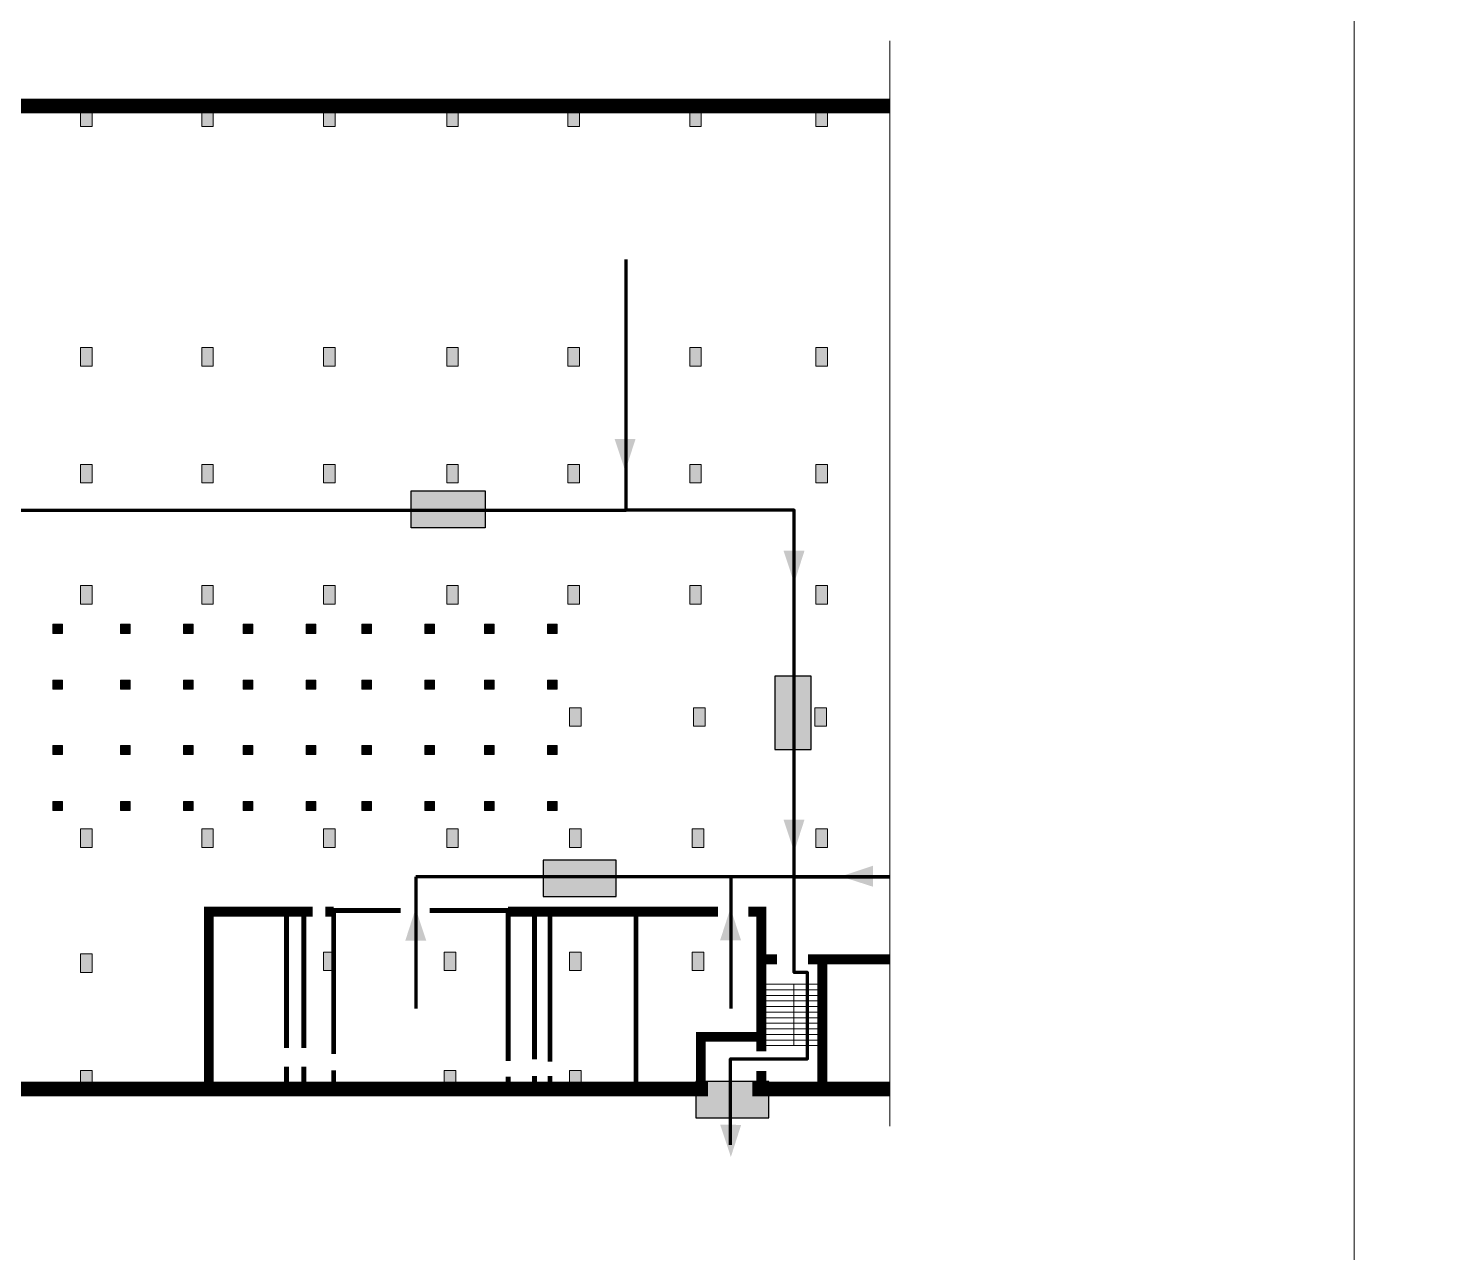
# Model space of a CAD drawing. Header units: millimetres. Extents: x 13810 to 67229, y 12374 to 21950.
# Drawn here: x 36929.9 to 37200, y 15038.9 to 15274.6 of the extents above; entities that cross this region are included whole.
import ezdxf

# ---------------------------------------------------------------- set-up
doc = ezdxf.new("R2010")
doc.units = ezdxf.units.MM
doc.layers.add('План_Штампы', color=7, linetype='Continuous')

# ---------------------------------------------------------------- blocks, each defined once
blk = doc.blocks.new('A$C7B4425F7')
at = {"true_color": 0xffffff}
blk.add_hatch(color=7, dxfattribs=at).paths.add_polyline_path([(0, 0), (-16, 0), (-16, -8), (0, -8)])
h = blk.add_hatch(color=126)
h.paths.add_polyline_path([(-0.2, -0.2), (-15.8, -0.2), (-15.8, -7.8), (-0.2, -7.8)])
h.paths.add_polyline_path([(-11.76, -2.03), (-11.76, -3.66), (-11.17, -3.66, -0.568275), (-11.17, -6.18), (-12.58, -6.18), (-12.58, -2.03)], flags=16)
h.paths.add_polyline_path([(-13.33, -4.12, -0.495768), (-13.59, -6.18), (-15.03, -6.18), (-15.03, -2.03), (-13.59, -2.03, -0.487973)], flags=16)
h.paths.add_polyline_path([(-10.25, -2.03), (-9.48, -2.03), (-9.48, -6.18), (-10.25, -6.18)], flags=16)
h.paths.add_polyline_path([(-13.84, -3.69), (-14.24, -3.69), (-14.24, -3.03), (-13.9, -3.03, -0.692621)], flags=0)
h.paths.add_polyline_path([(-9.15, -2.03), (-8.4, -2.03), (-8.04, -3.07), (-7.68, -2.03), (-6.93, -2.03), (-7.64, -4.1), (-6.93, -6.18), (-7.68, -6.18), (-8.04, -5.14), (-8.4, -6.18), (-9.15, -6.18), (-8.44, -4.1)], flags=16)
h.paths.add_polyline_path([(-11.76, -4.46), (-11.42, -4.46, -0.692621), (-11.36, -5.12), (-11.76, -5.12)], flags=0)
h.paths.add_polyline_path([(-13.9, -5.2), (-14.24, -5.2), (-14.24, -4.55), (-13.84, -4.55, -0.708038)], flags=0)
edge = h.paths.add_edge_path(flags=16)
edge.add_ellipse((-5.51, -4.08), major_axis=(0, 2.05), ratio=0.586184, start_angle=0, end_angle=360)
edge = h.paths.add_edge_path(flags=0)
edge.add_ellipse((-5.51, -4.08), major_axis=(0, 1.14), ratio=0.454828, start_angle=0, end_angle=360)
h.paths.add_polyline_path([(-4.13, -4.96, 0.377264), (-3.48, -4.52, 0.0555), (-3.16, -2.03), (-1.66, -2.03), (-1.66, -4.96), (-0.96, -4.96), (-0.96, -7.01), (-1.75, -7.01), (-1.75, -6.18), (-3.3, -6.18), (-3.3, -7.02), (-4.13, -7.02)], flags=16)
h.paths.add_polyline_path([(-2.73, -2.91), (-2.28, -2.91), (-2.28, -4.96), (-3.05, -4.96, 0.079136)], flags=0)
at = {"color": 126}
blk.add_lwpolyline([(-16, -8), (0, -8), (0, 0), (-16, 0)], close=True, dxfattribs=at)
blk = doc.blocks.new('A$C32E8229D')
at = {"true_color": 0xffffff}
blk.add_hatch(color=7, dxfattribs=at).paths.add_polyline_path([(0, 0), (0, -8), (16, -8), (16, 0)])
h = blk.add_hatch(color=126)
h.paths.add_polyline_path([(0.2, -0.2), (15.8, -0.2), (15.8, -7.8), (0.2, -7.8)])
h.paths.add_polyline_path([(13.49, -2.05), (12.08, -2.05), (11.37, -2.63, 0.162397), (11.29, -2.84), (11.29, -3.63), (10.35, -3.63), (10.35, -4.05), (11.68, -4.05), (11.68, -3.48), (12.26, -4.28), (11.29, -5.1), (11.29, -6.78), (11.85, -6.78), (11.85, -5.44), (12.8, -4.64), (12.8, -5.94), (14.46, -5.94), (14.46, -5.39), (13.45, -5.39), (13.45, -3.97), (12.46, -2.59), (13.15, -2.59), (13.69, -3.34), (14.18, -3)], flags=16)
h.paths.add_polyline_path([(10.74, -1.82, 1), (11.8, -1.82, 1)], flags=16)
h.paths.add_polyline_path([(9.39, -3.59), (5.99, -3.59), (6.56, -3.03), (5.91, -3.03), (5.1, -3.83), (5.91, -4.64), (6.56, -4.64), (5.99, -4.09), (9.39, -4.09)], flags=16)
h.paths.add_polyline_path([(4.29, -1.08), (1.72, -1.08), (1.72, -6.6), (4.29, -6.6)], flags=16)
at = {"color": 126}
blk.add_lwpolyline([(16, -8), (0, -8), (0, 0), (16, 0)], close=True, dxfattribs=at)

msp = doc.modelspace()

# ---------------------------------------------------------------- hatches: boundary and pattern name
at = {"lineweight": 0}
h = msp.add_hatch(color=256, dxfattribs=at)
h.dxf.hatch_style = 1
h.paths.add_polyline_path([(36942.18, 15259.26), (36939.95, 15259.26), (36939.95, 15255.69), (36942.18, 15255.69)])
h = msp.add_hatch(color=256, dxfattribs=at)
h.dxf.hatch_style = 1
h.paths.add_polyline_path([(36965.51, 15259.26), (36963.29, 15259.26), (36963.29, 15255.69), (36965.51, 15255.69)])
h = msp.add_hatch(color=256, dxfattribs=at)
h.dxf.hatch_style = 1
h.paths.add_polyline_path([(36988.95, 15259.26), (36986.72, 15259.26), (36986.72, 15255.69), (36988.95, 15255.69)])
h = msp.add_hatch(color=256, dxfattribs=at)
h.dxf.hatch_style = 1
h.paths.add_polyline_path([(37012.65, 15259.26), (37010.42, 15259.26), (37010.42, 15255.69), (37012.65, 15255.69)])
h = msp.add_hatch(color=256, dxfattribs=at)
h.dxf.hatch_style = 1
h.paths.add_polyline_path([(37035.98, 15259.26), (37033.76, 15259.26), (37033.76, 15255.69), (37035.98, 15255.69)])
h = msp.add_hatch(color=256, dxfattribs=at)
h.dxf.hatch_style = 1
h.paths.add_polyline_path([(37059.42, 15259.26), (37057.19, 15259.26), (37057.19, 15255.69), (37059.42, 15255.69)])
h = msp.add_hatch(color=256, dxfattribs=at)
h.dxf.hatch_style = 1
h.paths.add_polyline_path([(37083.7, 15259.26), (37081.48, 15259.26), (37081.48, 15255.69), (37083.7, 15255.69)])
h = msp.add_hatch(color=256, dxfattribs=at)
h.dxf.hatch_style = 1
h.paths.add_polyline_path([(36942.18, 15213.15), (36939.95, 15213.15), (36939.95, 15209.58), (36942.18, 15209.58)])
h = msp.add_hatch(color=256, dxfattribs=at)
h.dxf.hatch_style = 1
h.paths.add_polyline_path([(36965.51, 15213.15), (36963.29, 15213.15), (36963.29, 15209.58), (36965.51, 15209.58)])
h = msp.add_hatch(color=256, dxfattribs=at)
h.dxf.hatch_style = 1
h.paths.add_polyline_path([(36988.95, 15213.15), (36986.72, 15213.15), (36986.72, 15209.58), (36988.95, 15209.58)])
h = msp.add_hatch(color=256, dxfattribs=at)
h.dxf.hatch_style = 1
h.paths.add_polyline_path([(37012.65, 15213.15), (37010.42, 15213.15), (37010.42, 15209.58), (37012.65, 15209.58)])
h = msp.add_hatch(color=256, dxfattribs=at)
h.dxf.hatch_style = 1
h.paths.add_polyline_path([(37035.98, 15213.15), (37033.76, 15213.15), (37033.76, 15209.58), (37035.98, 15209.58)])
h = msp.add_hatch(color=256, dxfattribs=at)
h.dxf.hatch_style = 1
h.paths.add_polyline_path([(37059.42, 15213.15), (37057.19, 15213.15), (37057.19, 15209.58), (37059.42, 15209.58)])
h = msp.add_hatch(color=256, dxfattribs=at)
h.dxf.hatch_style = 1
h.paths.add_polyline_path([(37083.7, 15213.15), (37081.48, 15213.15), (37081.48, 15209.58), (37083.7, 15209.58)])
h = msp.add_hatch(color=256, dxfattribs=at)
h.dxf.hatch_style = 1
h.paths.add_polyline_path([(36942.18, 15190.68), (36939.95, 15190.68), (36939.95, 15187.11), (36942.18, 15187.11)])
h = msp.add_hatch(color=256, dxfattribs=at)
h.dxf.hatch_style = 1
h.paths.add_polyline_path([(36965.51, 15190.68), (36963.29, 15190.68), (36963.29, 15187.11), (36965.51, 15187.11)])
h = msp.add_hatch(color=256, dxfattribs=at)
h.dxf.hatch_style = 1
h.paths.add_polyline_path([(36988.95, 15190.68), (36986.72, 15190.68), (36986.72, 15187.11), (36988.95, 15187.11)])
h = msp.add_hatch(color=256, dxfattribs=at)
h.dxf.hatch_style = 1
h.paths.add_polyline_path([(37012.65, 15190.68), (37010.42, 15190.68), (37010.42, 15187.11), (37012.65, 15187.11)])
h = msp.add_hatch(color=256, dxfattribs=at)
h.dxf.hatch_style = 1
h.paths.add_polyline_path([(37035.98, 15190.68), (37033.76, 15190.68), (37033.76, 15187.11), (37035.98, 15187.11)])
h = msp.add_hatch(color=256, dxfattribs=at)
h.dxf.hatch_style = 1
h.paths.add_polyline_path([(37059.42, 15190.68), (37057.19, 15190.68), (37057.19, 15187.11), (37059.42, 15187.11)])
h = msp.add_hatch(color=256, dxfattribs=at)
h.dxf.hatch_style = 1
h.paths.add_polyline_path([(37083.7, 15190.68), (37081.48, 15190.68), (37081.48, 15187.11), (37083.7, 15187.11)])
h = msp.add_hatch(color=256, dxfattribs=at)
h.dxf.hatch_style = 1
h.paths.add_polyline_path([(36942.18, 15167.37), (36939.95, 15167.37), (36939.95, 15163.81), (36942.18, 15163.81)])
h = msp.add_hatch(color=256, dxfattribs=at)
h.dxf.hatch_style = 1
h.paths.add_polyline_path([(36965.51, 15167.37), (36963.29, 15167.37), (36963.29, 15163.81), (36965.51, 15163.81)])
h = msp.add_hatch(color=256, dxfattribs=at)
h.dxf.hatch_style = 1
h.paths.add_polyline_path([(36988.95, 15167.37), (36986.72, 15167.37), (36986.72, 15163.81), (36988.95, 15163.81)])
h = msp.add_hatch(color=256, dxfattribs=at)
h.dxf.hatch_style = 1
h.paths.add_polyline_path([(37012.65, 15167.37), (37010.42, 15167.37), (37010.42, 15163.81), (37012.65, 15163.81)])
h = msp.add_hatch(color=256, dxfattribs=at)
h.dxf.hatch_style = 1
h.paths.add_polyline_path([(37035.98, 15167.37), (37033.76, 15167.37), (37033.76, 15163.81), (37035.98, 15163.81)])
h = msp.add_hatch(color=256, dxfattribs=at)
h.dxf.hatch_style = 1
h.paths.add_polyline_path([(37059.42, 15167.37), (37057.19, 15167.37), (37057.19, 15163.81), (37059.42, 15163.81)])
h = msp.add_hatch(color=256, dxfattribs=at)
h.dxf.hatch_style = 1
h.paths.add_polyline_path([(37083.7, 15167.37), (37081.48, 15167.37), (37081.48, 15163.81), (37083.7, 15163.81)])
h = msp.add_hatch(color=256, dxfattribs=at)
h.dxf.hatch_style = 1
h.paths.add_polyline_path([(36936.47, 15158.16), (36936.47, 15159.91), (36934.6, 15159.91), (36934.6, 15158.16)])
h = msp.add_hatch(color=256, dxfattribs=at)
h.dxf.hatch_style = 1
h.paths.add_polyline_path([(36949.5, 15158.16), (36949.5, 15159.91), (36947.63, 15159.91), (36947.63, 15158.16)])
h = msp.add_hatch(color=256, dxfattribs=at)
h.dxf.hatch_style = 1
h.paths.add_polyline_path([(36961.65, 15158.16), (36961.65, 15159.91), (36959.78, 15159.91), (36959.78, 15158.16)])
h = msp.add_hatch(color=256, dxfattribs=at)
h.dxf.hatch_style = 1
h.paths.add_polyline_path([(36973.11, 15158.16), (36973.11, 15159.91), (36971.23, 15159.91), (36971.23, 15158.16)])
h = msp.add_hatch(color=256, dxfattribs=at)
h.dxf.hatch_style = 1
h.paths.add_polyline_path([(36985.25, 15158.16), (36985.25, 15159.91), (36983.38, 15159.91), (36983.38, 15158.16)])
h = msp.add_hatch(color=256, dxfattribs=at)
h.dxf.hatch_style = 1
h.paths.add_polyline_path([(36995.94, 15158.16), (36995.94, 15159.91), (36994.07, 15159.91), (36994.07, 15158.16)])
h = msp.add_hatch(color=256, dxfattribs=at)
h.dxf.hatch_style = 1
h.paths.add_polyline_path([(37008.09, 15158.16), (37008.09, 15159.91), (37006.22, 15159.91), (37006.22, 15158.16)])
h = msp.add_hatch(color=256, dxfattribs=at)
h.dxf.hatch_style = 1
h.paths.add_polyline_path([(37019.54, 15158.16), (37019.54, 15159.91), (37017.67, 15159.91), (37017.67, 15158.16)])
h = msp.add_hatch(color=256, dxfattribs=at)
h.dxf.hatch_style = 1
h.paths.add_polyline_path([(37031.69, 15158.16), (37031.69, 15159.91), (37029.82, 15159.91), (37029.82, 15158.16)])
h = msp.add_hatch(color=256, dxfattribs=at)
h.dxf.hatch_style = 1
h.paths.add_polyline_path([(36936.47, 15147.41), (36936.47, 15149.17), (36934.6, 15149.17), (36934.6, 15147.41)])
h = msp.add_hatch(color=256, dxfattribs=at)
h.dxf.hatch_style = 1
h.paths.add_polyline_path([(36949.5, 15147.41), (36949.5, 15149.17), (36947.63, 15149.17), (36947.63, 15147.41)])
h = msp.add_hatch(color=256, dxfattribs=at)
h.dxf.hatch_style = 1
h.paths.add_polyline_path([(36961.65, 15147.41), (36961.65, 15149.17), (36959.78, 15149.17), (36959.78, 15147.41)])
h = msp.add_hatch(color=256, dxfattribs=at)
h.dxf.hatch_style = 1
h.paths.add_polyline_path([(36973.11, 15147.41), (36973.11, 15149.17), (36971.23, 15149.17), (36971.23, 15147.41)])
h = msp.add_hatch(color=256, dxfattribs=at)
h.dxf.hatch_style = 1
h.paths.add_polyline_path([(36985.25, 15147.41), (36985.25, 15149.17), (36983.38, 15149.17), (36983.38, 15147.41)])
h = msp.add_hatch(color=256, dxfattribs=at)
h.dxf.hatch_style = 1
h.paths.add_polyline_path([(36995.94, 15147.41), (36995.94, 15149.17), (36994.07, 15149.17), (36994.07, 15147.41)])
h = msp.add_hatch(color=256, dxfattribs=at)
h.dxf.hatch_style = 1
h.paths.add_polyline_path([(37008.09, 15147.41), (37008.09, 15149.17), (37006.22, 15149.17), (37006.22, 15147.41)])
h = msp.add_hatch(color=256, dxfattribs=at)
h.dxf.hatch_style = 1
h.paths.add_polyline_path([(37019.54, 15147.41), (37019.54, 15149.17), (37017.67, 15149.17), (37017.67, 15147.41)])
h = msp.add_hatch(color=256, dxfattribs=at)
h.dxf.hatch_style = 1
h.paths.add_polyline_path([(37031.69, 15147.41), (37031.69, 15149.17), (37029.82, 15149.17), (37029.82, 15147.41)])
h = msp.add_hatch(color=256, dxfattribs=at)
h.dxf.hatch_style = 1
h.paths.add_polyline_path([(37036.28, 15143.84), (37034.05, 15143.84), (37034.05, 15140.28), (37036.28, 15140.28)])
h = msp.add_hatch(color=256, dxfattribs=at)
h.dxf.hatch_style = 1
h.paths.add_polyline_path([(37060.17, 15143.84), (37057.95, 15143.84), (37057.95, 15140.28), (37060.17, 15140.28)])
h = msp.add_hatch(color=256, dxfattribs=at)
h.dxf.hatch_style = 1
h.paths.add_polyline_path([(37083.51, 15143.84), (37081.28, 15143.84), (37081.28, 15140.28), (37083.51, 15140.28)])
h = msp.add_hatch(color=256, dxfattribs=at)
h.dxf.hatch_style = 1
h.paths.add_polyline_path([(36936.47, 15134.84), (36936.47, 15136.59), (36934.6, 15136.59), (36934.6, 15134.84)])
h = msp.add_hatch(color=256, dxfattribs=at)
h.dxf.hatch_style = 1
h.paths.add_polyline_path([(36949.5, 15134.84), (36949.5, 15136.59), (36947.63, 15136.59), (36947.63, 15134.84)])
h = msp.add_hatch(color=256, dxfattribs=at)
h.dxf.hatch_style = 1
h.paths.add_polyline_path([(36961.65, 15134.84), (36961.65, 15136.59), (36959.78, 15136.59), (36959.78, 15134.84)])
h = msp.add_hatch(color=256, dxfattribs=at)
h.dxf.hatch_style = 1
h.paths.add_polyline_path([(36973.11, 15134.84), (36973.11, 15136.59), (36971.23, 15136.59), (36971.23, 15134.84)])
h = msp.add_hatch(color=256, dxfattribs=at)
h.dxf.hatch_style = 1
h.paths.add_polyline_path([(36985.25, 15134.84), (36985.25, 15136.59), (36983.38, 15136.59), (36983.38, 15134.84)])
h = msp.add_hatch(color=256, dxfattribs=at)
h.dxf.hatch_style = 1
h.paths.add_polyline_path([(36995.94, 15134.84), (36995.94, 15136.59), (36994.07, 15136.59), (36994.07, 15134.84)])
h = msp.add_hatch(color=256, dxfattribs=at)
h.dxf.hatch_style = 1
h.paths.add_polyline_path([(37008.09, 15134.84), (37008.09, 15136.59), (37006.22, 15136.59), (37006.22, 15134.84)])
h = msp.add_hatch(color=256, dxfattribs=at)
h.dxf.hatch_style = 1
h.paths.add_polyline_path([(37019.54, 15134.84), (37019.54, 15136.59), (37017.67, 15136.59), (37017.67, 15134.84)])
h = msp.add_hatch(color=256, dxfattribs=at)
h.dxf.hatch_style = 1
h.paths.add_polyline_path([(37031.69, 15134.84), (37031.69, 15136.59), (37029.82, 15136.59), (37029.82, 15134.84)])
h = msp.add_hatch(color=256, dxfattribs=at)
h.dxf.hatch_style = 1
h.paths.add_polyline_path([(36936.47, 15124.09), (36936.47, 15125.84), (36934.6, 15125.84), (36934.6, 15124.09)])
h = msp.add_hatch(color=256, dxfattribs=at)
h.dxf.hatch_style = 1
h.paths.add_polyline_path([(36949.5, 15124.09), (36949.5, 15125.84), (36947.63, 15125.84), (36947.63, 15124.09)])
h = msp.add_hatch(color=256, dxfattribs=at)
h.dxf.hatch_style = 1
h.paths.add_polyline_path([(36961.65, 15124.09), (36961.65, 15125.84), (36959.78, 15125.84), (36959.78, 15124.09)])
h = msp.add_hatch(color=256, dxfattribs=at)
h.dxf.hatch_style = 1
h.paths.add_polyline_path([(36973.11, 15124.09), (36973.11, 15125.84), (36971.23, 15125.84), (36971.23, 15124.09)])
h = msp.add_hatch(color=256, dxfattribs=at)
h.dxf.hatch_style = 1
h.paths.add_polyline_path([(36985.25, 15124.09), (36985.25, 15125.84), (36983.38, 15125.84), (36983.38, 15124.09)])
h = msp.add_hatch(color=256, dxfattribs=at)
h.dxf.hatch_style = 1
h.paths.add_polyline_path([(36995.94, 15124.09), (36995.94, 15125.84), (36994.07, 15125.84), (36994.07, 15124.09)])
h = msp.add_hatch(color=256, dxfattribs=at)
h.dxf.hatch_style = 1
h.paths.add_polyline_path([(37008.09, 15124.09), (37008.09, 15125.84), (37006.22, 15125.84), (37006.22, 15124.09)])
h = msp.add_hatch(color=256, dxfattribs=at)
h.dxf.hatch_style = 1
h.paths.add_polyline_path([(37019.54, 15124.09), (37019.54, 15125.84), (37017.67, 15125.84), (37017.67, 15124.09)])
h = msp.add_hatch(color=256, dxfattribs=at)
h.dxf.hatch_style = 1
h.paths.add_polyline_path([(37031.69, 15124.09), (37031.69, 15125.84), (37029.82, 15125.84), (37029.82, 15124.09)])
h = msp.add_hatch(color=256, dxfattribs=at)
h.dxf.hatch_style = 1
h.paths.add_polyline_path([(36942.18, 15120.55), (36939.95, 15120.55), (36939.95, 15116.98), (36942.18, 15116.98)])
h = msp.add_hatch(color=256, dxfattribs=at)
h.dxf.hatch_style = 1
h.paths.add_polyline_path([(36965.51, 15120.55), (36963.29, 15120.55), (36963.29, 15116.98), (36965.51, 15116.98)])
h = msp.add_hatch(color=256, dxfattribs=at)
h.dxf.hatch_style = 1
h.paths.add_polyline_path([(36988.95, 15120.55), (36986.72, 15120.55), (36986.72, 15116.98), (36988.95, 15116.98)])
h = msp.add_hatch(color=256, dxfattribs=at)
h.dxf.hatch_style = 1
h.paths.add_polyline_path([(37012.65, 15120.55), (37010.42, 15120.55), (37010.42, 15116.98), (37012.65, 15116.98)])
h = msp.add_hatch(color=256, dxfattribs=at)
h.dxf.hatch_style = 1
h.paths.add_polyline_path([(37036.28, 15120.55), (37034.05, 15120.55), (37034.05, 15116.98), (37036.28, 15116.98)])
h = msp.add_hatch(color=256, dxfattribs=at)
h.dxf.hatch_style = 1
h.paths.add_polyline_path([(37059.89, 15120.55), (37057.67, 15120.55), (37057.67, 15116.98), (37059.89, 15116.98)])
h = msp.add_hatch(color=256, dxfattribs=at)
h.dxf.hatch_style = 1
h.paths.add_polyline_path([(37083.7, 15120.55), (37081.48, 15120.55), (37081.48, 15116.98), (37083.7, 15116.98)])
h = msp.add_hatch(color=256, dxfattribs=at)
h.dxf.hatch_style = 1
h.paths.add_polyline_path([(36942.18, 15096.49), (36939.95, 15096.49), (36939.95, 15092.92), (36942.18, 15092.92)])
h = msp.add_hatch(color=256, dxfattribs=at)
h.dxf.hatch_style = 1
h.paths.add_polyline_path([(36988.95, 15096.84), (36986.72, 15096.84), (36986.72, 15093.27), (36988.95, 15093.27)])
h = msp.add_hatch(color=256, dxfattribs=at)
h.dxf.hatch_style = 1
h.paths.add_polyline_path([(37012.17, 15096.84), (37009.95, 15096.84), (37009.95, 15093.27), (37012.17, 15093.27)])
h = msp.add_hatch(color=256, dxfattribs=at)
h.dxf.hatch_style = 1
h.paths.add_polyline_path([(37036.28, 15096.84), (37034.05, 15096.84), (37034.05, 15093.27), (37036.28, 15093.27)])
h = msp.add_hatch(color=256, dxfattribs=at)
h.dxf.hatch_style = 1
h.paths.add_polyline_path([(37059.89, 15096.84), (37057.67, 15096.84), (37057.67, 15093.27), (37059.89, 15093.27)])
h = msp.add_hatch(color=256, dxfattribs=at)
h.dxf.hatch_style = 1
h.paths.add_polyline_path([(36942.18, 15074.06), (36939.95, 15074.06), (36939.95, 15070.5), (36942.18, 15070.5)])
h = msp.add_hatch(color=256, dxfattribs=at)
h.dxf.hatch_style = 1
h.paths.add_polyline_path([(37012.17, 15074.06), (37009.95, 15074.06), (37009.95, 15070.5), (37012.17, 15070.5)])
h = msp.add_hatch(color=256, dxfattribs=at)
h.dxf.hatch_style = 1
h.paths.add_polyline_path([(37036.28, 15074.06), (37034.05, 15074.06), (37034.05, 15070.5), (37036.28, 15070.5)])

# ---------------------------------------------------------------- linework, layer by layer
at = {"color": 126, "lineweight": 0, "true_color": 0x008754}
for points in [[(36585.05, 15337.64), (37185.05, 15337.64), (37185.05, 14942.64), (36585.05, 14942.64)], [(36585.05, 15337.64), (37185.05, 15337.64), (37185.05, 14942.64), (36585.05, 14942.64)], [(36585.05, 15337.64), (37185.05, 15337.64), (37185.05, 14942.64), (36585.05, 14942.64)], [(36585.05, 15337.64), (37185.05, 15337.64), (37185.05, 14942.64), (36585.05, 14942.64)], [(37185.05, 15337.64), (37785.05, 15337.64), (37785.05, 14942.64), (37185.05, 14942.64)], [(37185.05, 15337.64), (37785.05, 15337.64), (37785.05, 14942.64), (37185.05, 14942.64)], [(37185.05, 15337.64), (37785.05, 15337.64), (37785.05, 14942.64), (37185.05, 14942.64)], [(37185.05, 15337.64), (37785.05, 15337.64), (37785.05, 14942.64), (37185.05, 14942.64)]]:
    msp.add_lwpolyline(points, close=True, dxfattribs=at)
at = {"lineweight": 0}
for points in [[(37095.72, 15063.31), (37095.72, 15272.17)], [(36942.18, 15255.69), (36939.95, 15255.69), (36939.95, 15259.26), (36942.18, 15259.26), (36942.18, 15255.69)], [(36965.51, 15255.69), (36963.29, 15255.69), (36963.29, 15259.26), (36965.51, 15259.26), (36965.51, 15255.69)], [(36988.95, 15255.69), (36986.72, 15255.69), (36986.72, 15259.26), (36988.95, 15259.26), (36988.95, 15255.69)], [(37012.65, 15255.69), (37010.42, 15255.69), (37010.42, 15259.26), (37012.65, 15259.26), (37012.65, 15255.69)], [(37035.98, 15255.69), (37033.76, 15255.69), (37033.76, 15259.26), (37035.98, 15259.26), (37035.98, 15255.69)], [(37059.42, 15255.69), (37057.19, 15255.69), (37057.19, 15259.26), (37059.42, 15259.26), (37059.42, 15255.69)], [(37083.7, 15255.69), (37081.48, 15255.69), (37081.48, 15259.26), (37083.7, 15259.26), (37083.7, 15255.69)], [(36942.18, 15209.58), (36939.95, 15209.58), (36939.95, 15213.15), (36942.18, 15213.15), (36942.18, 15209.58)], [(36965.51, 15209.58), (36963.29, 15209.58), (36963.29, 15213.15), (36965.51, 15213.15), (36965.51, 15209.58)], [(36988.95, 15209.58), (36986.72, 15209.58), (36986.72, 15213.15), (36988.95, 15213.15), (36988.95, 15209.58)], [(37012.65, 15209.58), (37010.42, 15209.58), (37010.42, 15213.15), (37012.65, 15213.15), (37012.65, 15209.58)], [(37035.98, 15209.58), (37033.76, 15209.58), (37033.76, 15213.15), (37035.98, 15213.15), (37035.98, 15209.58)], [(37059.42, 15209.58), (37057.19, 15209.58), (37057.19, 15213.15), (37059.42, 15213.15), (37059.42, 15209.58)], [(37083.7, 15209.58), (37081.48, 15209.58), (37081.48, 15213.15), (37083.7, 15213.15), (37083.7, 15209.58)], [(36942.18, 15187.11), (36939.95, 15187.11), (36939.95, 15190.68), (36942.18, 15190.68), (36942.18, 15187.11)], [(36965.51, 15187.11), (36963.29, 15187.11), (36963.29, 15190.68), (36965.51, 15190.68), (36965.51, 15187.11)], [(36988.95, 15187.11), (36986.72, 15187.11), (36986.72, 15190.68), (36988.95, 15190.68), (36988.95, 15187.11)], [(37012.65, 15187.11), (37010.42, 15187.11), (37010.42, 15190.68), (37012.65, 15190.68), (37012.65, 15187.11)], [(37035.98, 15187.11), (37033.76, 15187.11), (37033.76, 15190.68), (37035.98, 15190.68), (37035.98, 15187.11)], [(37059.42, 15187.11), (37057.19, 15187.11), (37057.19, 15190.68), (37059.42, 15190.68), (37059.42, 15187.11)], [(37083.7, 15187.11), (37081.48, 15187.11), (37081.48, 15190.68), (37083.7, 15190.68), (37083.7, 15187.11)], [(36942.18, 15163.81), (36939.95, 15163.81), (36939.95, 15167.37), (36942.18, 15167.37), (36942.18, 15163.81)], [(36965.51, 15163.81), (36963.29, 15163.81), (36963.29, 15167.37), (36965.51, 15167.37), (36965.51, 15163.81)], [(36988.95, 15163.81), (36986.72, 15163.81), (36986.72, 15167.37), (36988.95, 15167.37), (36988.95, 15163.81)], [(37012.65, 15163.81), (37010.42, 15163.81), (37010.42, 15167.37), (37012.65, 15167.37), (37012.65, 15163.81)], [(37035.98, 15163.81), (37033.76, 15163.81), (37033.76, 15167.37), (37035.98, 15167.37), (37035.98, 15163.81)], [(37059.42, 15163.81), (37057.19, 15163.81), (37057.19, 15167.37), (37059.42, 15167.37), (37059.42, 15163.81)], [(37083.7, 15163.81), (37081.48, 15163.81), (37081.48, 15167.37), (37083.7, 15167.37), (37083.7, 15163.81)], [(36934.6, 15158.16), (36936.47, 15158.16), (36936.47, 15159.91), (36934.6, 15159.91), (36934.6, 15158.16)], [(36947.63, 15158.16), (36949.5, 15158.16), (36949.5, 15159.91), (36947.63, 15159.91), (36947.63, 15158.16)], [(36959.78, 15158.16), (36961.65, 15158.16), (36961.65, 15159.91), (36959.78, 15159.91), (36959.78, 15158.16)], [(36971.23, 15158.16), (36973.11, 15158.16), (36973.11, 15159.91), (36971.23, 15159.91), (36971.23, 15158.16)], [(36983.38, 15158.16), (36985.25, 15158.16), (36985.25, 15159.91), (36983.38, 15159.91), (36983.38, 15158.16)], [(36994.07, 15158.16), (36995.94, 15158.16), (36995.94, 15159.91), (36994.07, 15159.91), (36994.07, 15158.16)], [(37006.22, 15158.16), (37008.09, 15158.16), (37008.09, 15159.91), (37006.22, 15159.91), (37006.22, 15158.16)], [(37017.67, 15158.16), (37019.54, 15158.16), (37019.54, 15159.91), (37017.67, 15159.91), (37017.67, 15158.16)], [(37029.82, 15158.16), (37031.69, 15158.16), (37031.69, 15159.91), (37029.82, 15159.91), (37029.82, 15158.16)], [(36934.6, 15147.41), (36936.47, 15147.41), (36936.47, 15149.17), (36934.6, 15149.17), (36934.6, 15147.41)], [(36947.63, 15147.41), (36949.5, 15147.41), (36949.5, 15149.17), (36947.63, 15149.17), (36947.63, 15147.41)], [(36959.78, 15147.41), (36961.65, 15147.41), (36961.65, 15149.17), (36959.78, 15149.17), (36959.78, 15147.41)], [(36971.23, 15147.41), (36973.11, 15147.41), (36973.11, 15149.17), (36971.23, 15149.17), (36971.23, 15147.41)], [(36983.38, 15147.41), (36985.25, 15147.41), (36985.25, 15149.17), (36983.38, 15149.17), (36983.38, 15147.41)], [(36994.07, 15147.41), (36995.94, 15147.41), (36995.94, 15149.17), (36994.07, 15149.17), (36994.07, 15147.41)], [(37006.22, 15147.41), (37008.09, 15147.41), (37008.09, 15149.17), (37006.22, 15149.17), (37006.22, 15147.41)], [(37017.67, 15147.41), (37019.54, 15147.41), (37019.54, 15149.17), (37017.67, 15149.17), (37017.67, 15147.41)], [(37029.82, 15147.41), (37031.69, 15147.41), (37031.69, 15149.17), (37029.82, 15149.17), (37029.82, 15147.41)], [(37036.28, 15140.28), (37034.05, 15140.28), (37034.05, 15143.84), (37036.28, 15143.84), (37036.28, 15140.28)], [(37060.17, 15140.28), (37057.95, 15140.28), (37057.95, 15143.84), (37060.17, 15143.84), (37060.17, 15140.28)], [(37083.51, 15140.28), (37081.28, 15140.28), (37081.28, 15143.84), (37083.51, 15143.84), (37083.51, 15140.28)], [(36934.6, 15134.84), (36936.47, 15134.84), (36936.47, 15136.59), (36934.6, 15136.59), (36934.6, 15134.84)], [(36947.63, 15134.84), (36949.5, 15134.84), (36949.5, 15136.59), (36947.63, 15136.59), (36947.63, 15134.84)], [(36959.78, 15134.84), (36961.65, 15134.84), (36961.65, 15136.59), (36959.78, 15136.59), (36959.78, 15134.84)], [(36971.23, 15134.84), (36973.11, 15134.84), (36973.11, 15136.59), (36971.23, 15136.59), (36971.23, 15134.84)], [(36983.38, 15134.84), (36985.25, 15134.84), (36985.25, 15136.59), (36983.38, 15136.59), (36983.38, 15134.84)], [(36994.07, 15134.84), (36995.94, 15134.84), (36995.94, 15136.59), (36994.07, 15136.59), (36994.07, 15134.84)], [(37006.22, 15134.84), (37008.09, 15134.84), (37008.09, 15136.59), (37006.22, 15136.59), (37006.22, 15134.84)], [(37017.67, 15134.84), (37019.54, 15134.84), (37019.54, 15136.59), (37017.67, 15136.59), (37017.67, 15134.84)], [(37029.82, 15134.84), (37031.69, 15134.84), (37031.69, 15136.59), (37029.82, 15136.59), (37029.82, 15134.84)], [(36934.6, 15124.09), (36936.47, 15124.09), (36936.47, 15125.84), (36934.6, 15125.84), (36934.6, 15124.09)], [(36947.63, 15124.09), (36949.5, 15124.09), (36949.5, 15125.84), (36947.63, 15125.84), (36947.63, 15124.09)], [(36959.78, 15124.09), (36961.65, 15124.09), (36961.65, 15125.84), (36959.78, 15125.84), (36959.78, 15124.09)], [(36971.23, 15124.09), (36973.11, 15124.09), (36973.11, 15125.84), (36971.23, 15125.84), (36971.23, 15124.09)], [(36983.38, 15124.09), (36985.25, 15124.09), (36985.25, 15125.84), (36983.38, 15125.84), (36983.38, 15124.09)], [(36994.07, 15124.09), (36995.94, 15124.09), (36995.94, 15125.84), (36994.07, 15125.84), (36994.07, 15124.09)], [(37006.22, 15124.09), (37008.09, 15124.09), (37008.09, 15125.84), (37006.22, 15125.84), (37006.22, 15124.09)], [(37017.67, 15124.09), (37019.54, 15124.09), (37019.54, 15125.84), (37017.67, 15125.84), (37017.67, 15124.09)], [(37029.82, 15124.09), (37031.69, 15124.09), (37031.69, 15125.84), (37029.82, 15125.84), (37029.82, 15124.09)], [(36942.18, 15116.98), (36939.95, 15116.98), (36939.95, 15120.55), (36942.18, 15120.55), (36942.18, 15116.98)], [(36965.51, 15116.98), (36963.29, 15116.98), (36963.29, 15120.55), (36965.51, 15120.55), (36965.51, 15116.98)], [(36988.95, 15116.98), (36986.72, 15116.98), (36986.72, 15120.55), (36988.95, 15120.55), (36988.95, 15116.98)], [(37012.65, 15116.98), (37010.42, 15116.98), (37010.42, 15120.55), (37012.65, 15120.55), (37012.65, 15116.98)], [(37036.28, 15116.98), (37034.05, 15116.98), (37034.05, 15120.55), (37036.28, 15120.55), (37036.28, 15116.98)], [(37059.89, 15116.98), (37057.67, 15116.98), (37057.67, 15120.55), (37059.89, 15120.55), (37059.89, 15116.98)], [(37083.7, 15116.98), (37081.48, 15116.98), (37081.48, 15120.55), (37083.7, 15120.55), (37083.7, 15116.98)], [(36942.18, 15092.92), (36939.95, 15092.92), (36939.95, 15096.49), (36942.18, 15096.49), (36942.18, 15092.92)], [(36988.95, 15093.27), (36986.72, 15093.27), (36986.72, 15096.84), (36988.95, 15096.84), (36988.95, 15093.27)], [(37012.17, 15093.27), (37009.95, 15093.27), (37009.95, 15096.84), (37012.17, 15096.84), (37012.17, 15093.27)], [(37036.28, 15093.27), (37034.05, 15093.27), (37034.05, 15096.84), (37036.28, 15096.84), (37036.28, 15093.27)], [(37059.89, 15093.27), (37057.67, 15093.27), (37057.67, 15096.84), (37059.89, 15096.84), (37059.89, 15093.27)], [(37070.98, 15090.65), (37083.04, 15090.65)], [(37070.98, 15089.58), (37083.04, 15089.58)], [(37070.98, 15089.58), (37083.04, 15089.58)], [(37070.98, 15088.5), (37083.04, 15088.5)], [(37070.98, 15088.5), (37083.04, 15088.5)], [(37077.22, 15078.84), (37077.22, 15090.65)], [(37070.98, 15087.43), (37083.04, 15087.43)], [(37070.98, 15087.43), (37083.04, 15087.43)], [(37070.98, 15086.36), (37083.04, 15086.36)], [(37070.98, 15086.36), (37083.04, 15086.36)], [(37070.98, 15085.28), (37083.04, 15085.28)], [(37070.98, 15085.28), (37083.04, 15085.28)], [(37070.98, 15084.21), (37083.04, 15084.21)], [(37070.98, 15084.21), (37083.04, 15084.21)], [(37070.98, 15083.13), (37083.04, 15083.13)], [(37070.98, 15083.13), (37083.04, 15083.13)], [(37070.98, 15082.06), (37083.04, 15082.06)], [(37070.98, 15082.06), (37083.04, 15082.06)], [(37070.98, 15080.99), (37083.04, 15080.99)], [(37070.98, 15080.99), (37083.04, 15080.99)], [(37070.98, 15079.91), (37083.04, 15079.91)], [(37070.98, 15079.91), (37083.04, 15079.91)], [(37070.98, 15078.84), (37083.04, 15078.84)], [(36942.18, 15070.5), (36939.95, 15070.5), (36939.95, 15074.06), (36942.18, 15074.06), (36942.18, 15070.5)], [(37012.17, 15070.5), (37009.95, 15070.5), (37009.95, 15074.06), (37012.17, 15074.06), (37012.17, 15070.5)], [(37036.28, 15070.5), (37034.05, 15070.5), (37034.05, 15074.06), (37036.28, 15074.06), (37036.28, 15070.5)]]:
    msp.add_lwpolyline(points, dxfattribs=at)
for points, const_width in [([(36917.57, 15259.67), (37049.95, 15259.67)], 2.82), ([(37049.95, 15259.67), (37095.72, 15259.67)], 2.82), ([(36964.67, 15070.5), (36964.67, 15104.61), (36984.65, 15104.61)], 1.88), ([(36979.59, 15078.36), (36979.59, 15104.61)], 0.941), ([(36982.92, 15078.36), (36982.92, 15104.61)], 0.941), ([(36987.06, 15104.61), (36988.67, 15104.61)], 1.88), ([(36988.67, 15104.83), (37001.58, 15104.83)], 0.941), ([(36988.67, 15104.61), (36988.67, 15077.21)], 0.941), ([(37007.15, 15104.83), (37022.24, 15104.83), (37022.24, 15075.86)], 0.941), ([(37022.24, 15104.61), (37062.62, 15104.61)], 1.88), ([(37027.32, 15076.18), (37027.32, 15104.61)], 0.941), ([(37030.31, 15104.61), (37030.31, 15075.75)], 0.941), ([(37046.86, 15104.61), (37046.86, 15070.5)], 0.941), ([(37068.44, 15104.61), (37070.98, 15104.61), (37070.98, 15077.71)], 1.88), ([(37073.97, 15095.43), (37070.98, 15095.43)], 1.88), ([(37079.94, 15095.43), (37095.72, 15095.43)], 1.88), ([(37082.71, 15095.43), (37082.71, 15070.5)], 1.88), ([(37059.35, 15070.5), (37059.35, 15080.53), (37070.98, 15080.53)], 1.88), ([(36979.59, 15074.8), (36979.59, 15070.5)], 0.941), ([(36982.92, 15070.5), (36982.92, 15074.8)], 0.941), ([(37070.98, 15073.92), (37070.98, 15070.5)], 1.88), ([(36988.67, 15074.11), (36988.67, 15070.5)], 0.941), ([(37022.24, 15072.84), (37022.24, 15070.5)], 0.941), ([(37027.32, 15070.5), (37027.32, 15072.99)], 0.941), ([(37030.31, 15072.99), (37030.31, 15070.5)], 0.941), ([(36887.02, 15070.5), (37060.72, 15070.5)], 2.82), ([(37069.24, 15070.5), (37095.72, 15070.5)], 2.82)]:
    msp.add_lwpolyline(points, dxfattribs=dict(at, const_width=const_width))
at = {"color": 126, "lineweight": 100, "true_color": 0x008754}
for points in [[(36839.83, 15181.86), (37044.93, 15181.86), (37044.93, 15230.13)], [(37065.05, 15059.73), (37065.05, 15076.28), (37079.83, 15076.28), (37079.83, 15092.9), (37077.26, 15092.9), (37077.26, 15181.86), (37044.93, 15181.86)], [(37077.26, 15111.29), (37004.5, 15111.29)], [(37004.5, 15111.29), (37004.5, 15085.96)], [(37065.08, 15111.29), (37065.08, 15085.96)]]:
    msp.add_lwpolyline(points, dxfattribs=at)
msp.add_lwpolyline([(37095.72, 15111.29), (37077.26, 15111.29)], close=True, dxfattribs=at)
at = {"layer": 'План_Штампы', "color": 126, "true_color": 0x008754}
for points in [[(37042.74, 15195.59), (37046.77, 15195.58), (37044.78, 15189.4)], [(37075.25, 15174.06), (37079.28, 15174.06), (37077.29, 15167.87)], [(37075.25, 15122.31), (37079.28, 15122.31), (37077.29, 15116.13)], [(37092.45, 15113.44), (37092.45, 15109.41), (37086.26, 15111.4)], [(37006.49, 15099.03), (37002.46, 15099.04), (37004.45, 15105.22)], [(37067.07, 15099.1), (37063.04, 15099.1), (37065.03, 15105.28)], [(37063.07, 15063.6), (37067.09, 15063.59), (37065.11, 15057.41)]]:
    msp.add_solid(points, dxfattribs=at)

# ---------------------------------------------------------------- block references
for p, xscale, yscale, zscale, rotation in [((37003.57, 15185.61), 0.8910095811724809, 0.8910095811724809, 0.8910095811724809, 359.9978653237144), ((37080.58, 15135.82), -0.8800000000000001, 0.8800000000000001, 0.8800000000000001, 270)]:
    msp.add_blockref('A$C32E8229D', p, dxfattribs=dict(at, xscale=xscale, yscale=yscale, zscale=zscale, rotation=rotation))
at = {"layer": 'План_Штампы', "color": 126, "true_color": 0x008754, "xscale": -0.8800000000000001, "yscale": 0.8800000000000001, "zscale": 0.8800000000000001}
msp.add_blockref('A$C32E8229D', (37043.06, 15114.54), dxfattribs=at)
at = {"layer": 'План_Штампы', "xscale": 0.8800000000000001, "yscale": 0.8800000000000001, "zscale": 0.8800000000000001}
msp.add_blockref('A$C7B4425F7', (37072.42, 15071.95), dxfattribs=at)

doc.saveas('drawing.dxf')
